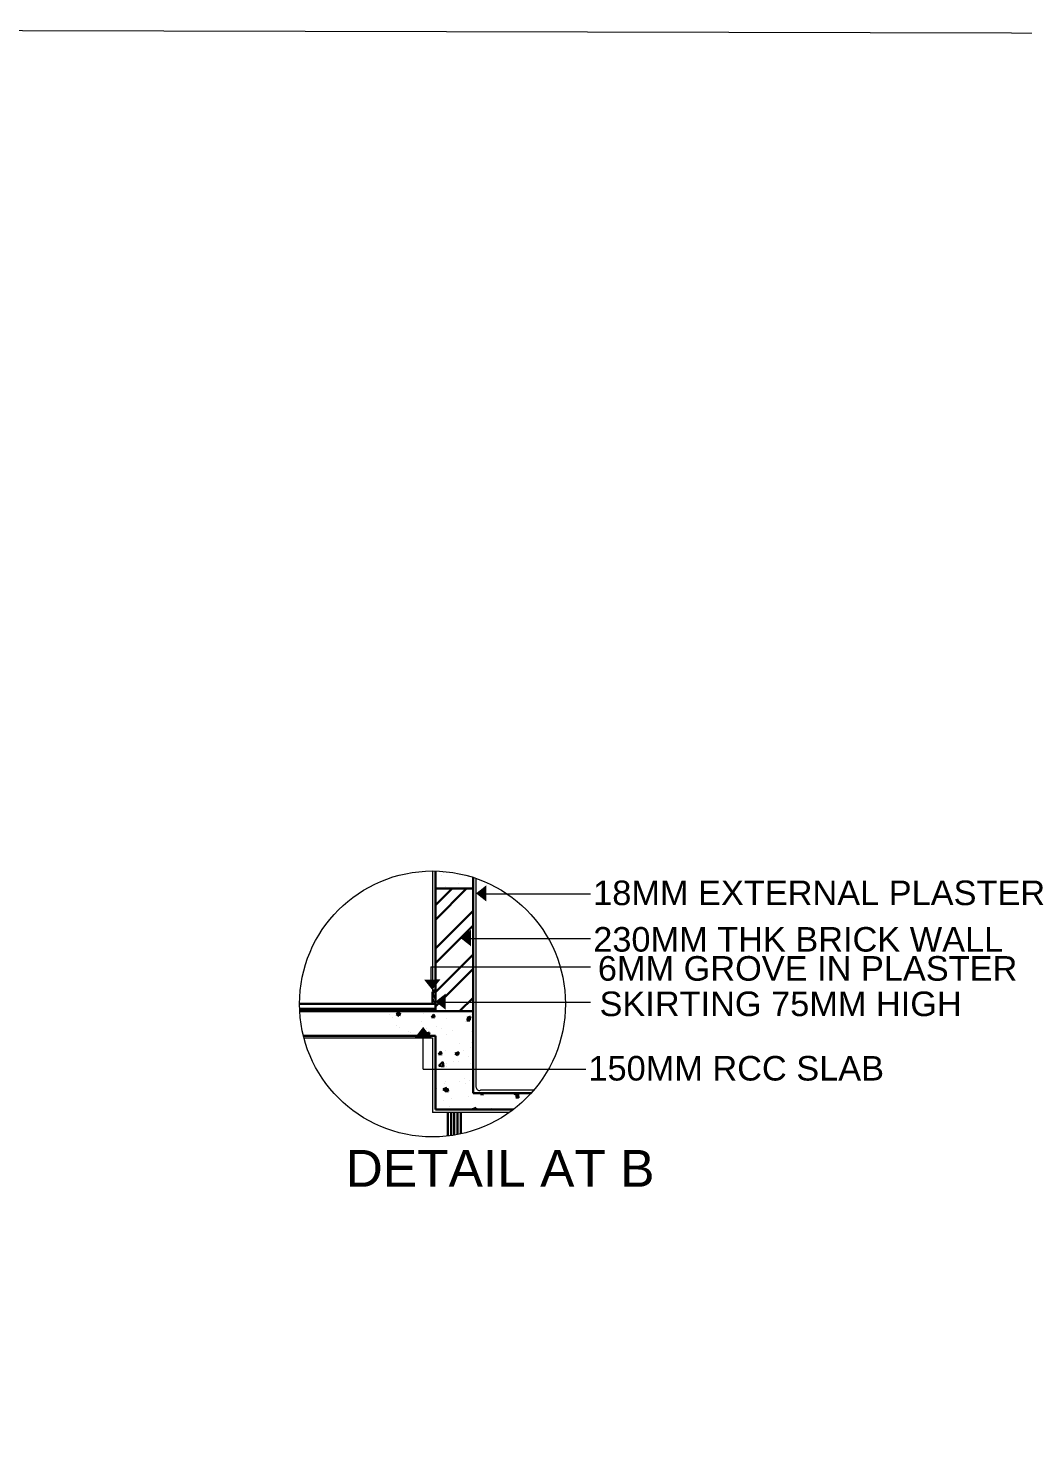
# Model space of a CAD drawing. Header units: millimetres. Extents: x -1932176 to 78768, y -1967 to 1266654.
# Drawn here: x -442071 to -430705, y 449343 to 465404 of the extents above; entities that cross this region are included whole.
import ezdxf

# ---------------------------------------------------------------- set-up
doc = ezdxf.new("R2010")
doc.units = ezdxf.units.MM
for name, color, linetype, lineweight in [('elevation line', 7, 'Continuous', 9), ('elevational line', 7, 'Continuous', 9), ('PLASTER', 252, 'Continuous', 15), ('SECTION LINE', 50, 'Continuous', 30), ('SHEET', 7, 'Continuous', 13), ('text', 252, 'Continuous', 5)]:
    doc.layers.add(name, color=color, linetype=linetype, lineweight=lineweight)
doc.styles.add('150 height', font='arial.ttf', dxfattribs={"height": 150})
doc.styles.add('1OO NEW', font='arial.ttf', dxfattribs={"height": 100})

msp = doc.modelspace()

# ---------------------------------------------------------------- hatches: boundary and pattern name
at = {"layer": 'SECTION LINE', "ltscale": 3, "transparency": 33554687}
h = msp.add_hatch(dxfattribs=at)
h.set_pattern_fill('SWAMP', color=0, scale=18.712872, angle=45)
h.set_pattern_definition([(45, (-2683396.3, -31819.525), (-4.84324761, 18.07524619), [2.33910898, -16.37376286]), (135, (-2683395.4725, -31818.698), (-18.075246187, 4.84324761), [1.16955449, -31.24209027]), (135, (-2683395.266, -31818.491), (-18.075246187, 4.84324761), [0.93564359, -31.47600117]), (135, (-2683395.679, -31818.905), (-18.075246187, 4.84324761), [0.93564359, -31.47600117]), (105, (-2683395.059, -31818.285), (-18.07524618, 4.84324763), [0.74851487, -17.96435697]), (165, (-2683395.886, -31819.112), (-13.23199857, -13.23199856), [0.74851487, -17.96435697])])
h.paths.add_polyline_path([(-437416.86417, 454395.23526), (-437450.54734, 454395.23526), (-437450.54734, 454254.88872), (-437416.86417, 454254.88872)])
at = {"layer": 'text', "ltscale": 3, "transparency": 33554687}
h = msp.add_hatch(color=0, dxfattribs=at)
h.dxf.hatch_style = 1
h.paths.add_polyline_path([(-436953.4483, 455518.06654), (-436834.46306, 455424.7724), (-436834.67573, 455518.33652), (-436834.88841, 455611.90064)])
h = msp.add_hatch(color=0, dxfattribs=at)
h.dxf.hatch_style = 1
h.paths.add_polyline_path([(-437130.95897, 455007.87917), (-437011.97373, 454914.58503), (-437012.1864, 455008.14915), (-437012.39908, 455101.71327)])
h = msp.add_hatch(color=0, dxfattribs=at)
h.dxf.hatch_style = 1
h.paths.add_polyline_path([(-437453.88009, 454415.50064), (-437360.58595, 454534.48588), (-437454.15007, 454534.2732), (-437547.71418, 454534.06053)])
h = msp.add_hatch(color=0, dxfattribs=at)
h.dxf.hatch_style = 1
h.paths.add_polyline_path([(-437417.52752, 454281.14572), (-437298.54228, 454187.85157), (-437298.75495, 454281.41569), (-437298.96763, 454374.97981)])
h = msp.add_hatch(color=0, dxfattribs=at)
h.dxf.hatch_style = 1
h.paths.add_polyline_path([(-437557.62506, 453992.25328), (-437650.91921, 453873.26804), (-437557.35509, 453873.48072), (-437463.79097, 453873.69339)])

# ---------------------------------------------------------------- linework, layer by layer
at = {"layer": 'elevation line', "color": 0, "ltscale": 3}
for p, q in [((-437468.32608, 454677.31262, 0), (-437468.32608, 454482.69875, 0)), ((-437556.27658, 453511.5007, 0), (-437556.27658, 453925.05517, 0))]:
    msp.add_line(p, q, dxfattribs=at)
at = {"layer": 'elevational line', "color": 0, "ltscale": 2}
msp.add_circle((-437450.54734, 454254.88872), 1519.14063, dxfattribs=at)
at = {"layer": 'PLASTER', "color": 0, "ltscale": 2}
for p, q in [((-437450.54734, 455774.02934), (-437450.54734, 454417.6907)), ((-436952.78495, 453308.85736), (-436952.78495, 455690.16599)), ((-437450.54734, 454395.23526), (-437450.54734, 454254.88872)), ((-438919.47322, 453867.53227), (-437450.54734, 453867.53227)), ((-437450.54734, 453867.53227), (-437450.54734, 453014.22532)), ((-436295.01273, 453268.72037), (-436901.33781, 453268.72037)), ((-436573.88175, 453014.22532), (-437450.54734, 453014.22532))]:
    msp.add_line(p, q, dxfattribs=at)
msp.add_arc((-436912.57725, 453308.372), 41.21379, 179.325233589, 285.825622939, dxfattribs=at)
at = {"layer": 'SECTION LINE', "color": 0, "linetype": 'ByBlock', "ltscale": 2000}
for p, q in [((-437416.86417, 455773.65588), (-437416.86417, 454170.6808)), ((-436986.46812, 455701.40824), (-436986.46812, 453235.0372)), ((-437416.86417, 454935.30584), (-437416.86417, 454170.6808)), ((-437416.86417, 453889.98772), (-437416.86417, 453047.90848))]:
    msp.add_line(p, q, dxfattribs=at)
at = {"layer": 'SECTION LINE', "color": 0, "ltscale": 2, "transparency": 33554687}
for p, q in [((-437343.43359, 455723.78333), (-437343.43359, 455723.78333)), ((-437325.92381, 455752.63194), (-437325.92381, 455752.63194)), ((-437043.75307, 455711.12134), (-437043.75307, 455711.12134)), ((-437416.86417, 455383.19614), (-437225.91413, 455574.14618)), ((-437416.86417, 455217.79616), (-437060.51415, 455574.14618)), ((-437297.70415, 455599.34353), (-437297.70415, 455599.34353)), ((-437151.02362, 455633.74256), (-437151.02362, 455633.74256)), ((-437119.06377, 455577.89122), (-437119.06377, 455577.89122)), ((-437416.86417, 454886.9962), (-436986.46812, 455317.39225)), ((-437416.86417, 454721.59621), (-436986.46812, 455151.99227)), ((-437416.86417, 454390.79625), (-436986.46812, 454821.1923)), ((-437416.86417, 454225.39627), (-436986.46812, 454655.79232)), ((-437140.77968, 454170.6808), (-436986.46812, 454324.99235)), ((-437942.55728, 454138.35734), (-437942.55728, 454138.35734)), ((-437910.73097, 454101.26626), (-437910.73097, 454101.26626)), ((-437863.57207, 454137.45459), (-437836.50817, 454169.70809)), ((-437863.57143, 454137.455), (-437830.01643, 454134.51932)), ((-437860.91335, 454139.77506), (-437821.60592, 454154.86377)), ((-437860.91256, 454139.77475), (-437832.98795, 454120.93936)), ((-437830.02595, 454134.49519), (-437836.51704, 454169.68438)), ((-437833.00251, 454120.9344), (-437821.61969, 454154.8585)), ((-437580.65626, 454049.66683), (-437580.65626, 454049.66683)), ((-437556.18733, 454147.94282), (-437556.18733, 454147.94282)), ((-437460.91214, 454102.22641), (-437433.84823, 454134.47991)), ((-437460.91149, 454102.22682), (-437427.3565, 454099.29114)), ((-437427.36602, 454099.26701), (-437433.85711, 454134.4562)), ((-437415.65002, 454166.44491), (-437415.65002, 454166.44491)), ((-437289.07966, 454091.75749), (-437289.07966, 454091.75749)), ((-437073.3732, 454054.29214), (-437073.3732, 454054.29214)), ((-437058.2522, 454066.99823), (-437031.1883, 454099.25173)), ((-437058.25156, 454066.99864), (-437024.69656, 454064.06296)), ((-437054.12878, 454094.81491), (-437014.82135, 454109.90362)), ((-437054.12799, 454094.8146), (-437026.20338, 454075.97921)), ((-437024.70609, 454064.03882), (-437031.19718, 454099.22801)), ((-437026.21795, 454075.97426), (-437014.83513, 454109.89836)), ((-437000.84338, 454131.28502), (-437000.84338, 454131.28502)), ((-436995.08499, 454166.13263), (-436995.08499, 454166.13263)), ((-437864.21607, 454013.72767), (-437864.21607, 454013.72767)), ((-437824.50183, 453981.5072), (-437824.50183, 453981.5072)), ((-437728.15848, 453941.89704), (-437728.15848, 453941.89704)), ((-437703.87093, 453926.52554), (-437703.87093, 453926.52554)), ((-437563.33362, 453945.02763), (-437563.33362, 453945.02763)), ((-437525.818, 453913.75039), (-437486.51056, 453928.8391)), ((-437525.8172, 453913.75008), (-437497.89259, 453894.91469)), ((-437524.82131, 453968.84521), (-437524.82131, 453968.84521)), ((-437497.90716, 453894.90973), (-437486.52434, 453928.83383)), ((-437400.76584, 453998.09459), (-437400.76584, 453998.09459)), ((-437350.71875, 453973.01891), (-437350.71875, 453973.01891)), ((-437295.90603, 453904.87549), (-437295.90603, 453904.87549)), ((-437225.14078, 453956.18322), (-437225.14078, 453956.18322)), ((-437007.66976, 453944.40302), (-437007.66976, 453944.40302)), ((-436996.17511, 454019.69547), (-436996.17511, 454019.69547)), ((-437383.01906, 453679.95616), (-437355.95515, 453712.20966)), ((-437349.47295, 453676.99676), (-437355.96404, 453712.18595)), ((-437302.7324, 453717.99349), (-437302.7324, 453717.99349)), ((-437143.85871, 453798.27819), (-437143.85871, 453798.27819)), ((-437096.55133, 453719.33335), (-437096.55133, 453719.33335)), ((-437014.49613, 453757.52102), (-437014.49613, 453757.52102)), ((-437003.32139, 453816.78028), (-437003.32139, 453816.78028)), ((-437383.01841, 453679.95657), (-437349.46342, 453677.02089)), ((-437376.34207, 453546.46838), (-437332.61654, 453592.03977)), ((-437334.46216, 453669.3175), (-437334.46216, 453669.3175)), ((-437326.56375, 453538.57255), (-437332.76609, 453591.88731)), ((-437291.5423, 453576.86092), (-437291.5423, 453576.86092)), ((-437216.09509, 453593.90936), (-437216.09509, 453593.90936)), ((-437190.72264, 453687.72572), (-437151.41521, 453702.81443)), ((-437190.72185, 453687.72541), (-437162.79724, 453668.89002)), ((-437162.81181, 453668.88506), (-437151.42898, 453702.80916)), ((-437151.00499, 453595.36301), (-437151.00499, 453595.36301)), ((-437034.78164, 453656.65551), (-437034.78164, 453656.65551)), ((-437021.32251, 453570.63902), (-437021.32251, 453570.63902)), ((-437376.49031, 453546.31231), (-437326.56245, 453538.56894)), ((-437309.55878, 453531.11149), (-437309.55878, 453531.11149)), ((-437289.42735, 453539.87403), (-437289.42735, 453539.87403)), ((-437086.07372, 453401.93701), (-437086.07372, 453401.93701)), ((-437402.4212, 453287.21618), (-437402.4212, 453287.21618)), ((-437327.3165, 453280.63652), (-437288.00906, 453295.72523)), ((-437327.31571, 453280.63621), (-437299.39109, 453261.80082)), ((-437316.38515, 453344.22949), (-437316.38515, 453344.22949)), ((-437305.12598, 453257.68591), (-437278.06208, 453289.93941)), ((-437305.12534, 453257.68632), (-437271.57034, 453254.75064)), ((-437299.40566, 453261.79587), (-437288.02284, 453295.71997)), ((-437298.68859, 453373.94573), (-437298.68859, 453373.94573)), ((-437271.57987, 453254.72651), (-437278.07096, 453289.9157)), ((-437146.47036, 453371.29795), (-437146.47036, 453371.29795)), ((-437075.02856, 453343.41373), (-437075.02856, 453343.41373)), ((-437028.14888, 453383.75702), (-437028.14888, 453383.75702)), ((-436902.46604, 453222.45773), (-436891.91061, 453235.0372)), ((-436868.91994, 453219.49832), (-436871.78628, 453235.0372)), ((-436751.41545, 453232.81417), (-436751.41545, 453232.81417)), ((-436519.58399, 453235.0372), (-436492.60652, 453216.84067)), ((-436492.6211, 453216.83572), (-436486.51381, 453235.0372)), ((-437323.21153, 453157.34748), (-437323.21153, 453157.34748)), ((-437255.79174, 453084.43224), (-437255.79174, 453084.43224)), ((-437233.75732, 453180.51973), (-437233.75732, 453180.51973)), ((-437034.97525, 453196.87502), (-437034.97525, 453196.87502)), ((-436992.22114, 453054.61185), (-436952.91371, 453069.70056)), ((-436960.23779, 453047.90848), (-436952.92749, 453069.69529)), ((-436956.11121, 453071.77025), (-436956.11121, 453071.77025)), ((-436902.4654, 453222.45814), (-436868.91041, 453219.52246)), ((-436879.21368, 453227.19629), (-436879.21368, 453227.19629)), ((-436499.80611, 453187.22955), (-436472.7422, 453219.48305)), ((-436499.80546, 453187.22996), (-436466.25047, 453184.29428)), ((-436466.26, 453184.27014), (-436472.75109, 453219.45933)), ((-436443.42141, 453120.85004), (-436443.42141, 453120.85004)), ((-436992.22035, 453054.61154), (-436982.28267, 453047.90848)), ((-436770.81405, 453064.65249), (-436770.81405, 453064.65249)), ((-436673.7451, 453052.27238), (-436673.7451, 453052.27238)), ((-436656.43069, 453059.10825), (-436656.43069, 453059.10825))]:
    msp.add_line(p, q, dxfattribs=at)
at = {"layer": 'SECTION LINE', "color": 0, "ltscale": 2}
for p, q in [((-437416.86417, 455574.14618), (-436986.46812, 455574.14618)), ((-437416.86417, 454254.88872), (-438969.68797, 454254.88872)), ((-437416.86417, 454198.7501), (-438968.65034, 454198.7501)), ((-438967.3523, 454170.6808), (-437450.54734, 454170.6808)), ((-437450.54734, 454170.6808), (-436986.46812, 454170.6808)), ((-438925.21188, 453889.98772), (-437416.86417, 453889.98772)), ((-436324.62944, 453235.0372), (-436986.46812, 453235.0372)), ((-436528.0578, 453047.90848), (-437416.86417, 453047.90848)), ((-437276.51763, 452745.74926), (-437276.51763, 453014.22532)), ((-437239.09189, 452750.53675), (-437239.09189, 453014.22532)), ((-437201.66615, 452756.27389), (-437201.66615, 453014.22532)), ((-437164.2404, 452762.97164), (-437164.2404, 453014.22532)), ((-437126.81466, 452770.64299), (-437126.81466, 453014.22532))]:
    msp.add_line(p, q, dxfattribs=at)
at = {"layer": 'SECTION LINE', "color": 0, "ltscale": 3}
for p, q in [((-437450.54734, 454254.88872), (-437450.54734, 454395.23526)), ((-437450.54734, 454395.23526), (-437416.86417, 454395.23526))]:
    msp.add_line(p, q, dxfattribs=at)
msp.add_arc((-437450.54734, 454406.46298), 11.22772, 270, 90, dxfattribs=at)
at = {"layer": 'SHEET'}
msp.add_lwpolyline([(-453438.1584, 465403.67446), (-409846.52762, 465301.87172), (-409846.52762, 435064.2022), (-453438.1584, 435166.00494)], close=True, dxfattribs=at)
at = {"layer": 'text', "color": 0, "ltscale": 3}
for p, q in [((-436835.0196, 455513.77799, 0), (-435643.74462, 455513.77799, 0)), ((-437012.53027, 455003.59062, 0), (-435643.74462, 455003.59062, 0)), ((-437468.32608, 454677.31262, 0), (-435643.74462, 454677.31262, 0)), ((-437299.09882, 454276.85716, 0), (-435643.74462, 454276.85716, 0)), ((-437556.27658, 453511.5007, 0), (-435697.93772, 453511.5007, 0))]:
    msp.add_line(p, q, dxfattribs=at)

# ---------------------------------------------------------------- texts
at = {"layer": 'text', "lineweight": 9, "style": '150 height'}
msp.add_text('DETAIL AT B', height=421.0396165, dxfattribs=at).set_placement((-438443.26567, 452166.23086, 0))
at = {"layer": 'text', "char_height": 280.6930776, "width": 10269.0116397, "attachment_point": 1, "style": '1OO NEW'}
for s, insert in [('18MM EXTERNAL PLASTER', (-435614.47159, 455664.68222)), ('230MM THK BRICK WALL', (-435613.72128, 455133.60174)), ('6MM GROVE IN PLASTER', (-435561.0825, 454801.41322)), ('SKIRTING 75MM HIGH', (-435541.91052, 454396.85514)), ('150MM RCC SLAB', (-435668.523, 453660.65976))]:
    msp.add_mtext(s, dxfattribs=dict(at, insert=insert))

doc.saveas('drawing.dxf')
